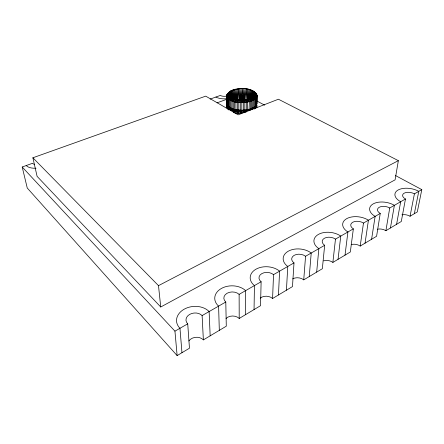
<?xml version="1.0" encoding="UTF-8"?>
<svg xmlns="http://www.w3.org/2000/svg" width="444" height="444" viewBox="0 0 444 444"><rect width="100%" height="100%" fill="white"/><g stroke="black" fill="none" stroke-linecap="round" stroke-linejoin="round"><path stroke-width="0.67" d="M229.409 96.254L229.409 92.985C234.143 87.274 254.479 86.064 254.784 95.876M231.879 98.363L231.885 90.87L232.584 98.673M226.823 103.985L226.779 95.149L228.199 94.15C228.954 99.789 236.68 100.2 241.175 100.538L241.814 102.642L241.814 113.67L234.604 112.854L234.954 109.807L229.154 107.154C235.453 111.483 244.022 111.327 251.054 109.008C253.407 107.97 256.194 106.532 256.91 103.846C256.621 99.6 258.708 93.889 253.946 91.525C247.957 87.568 239.971 87.746 233.322 89.782C230.725 90.826 227.894 92.457 226.779 95.149C226.934 99.256 225.114 105.284 229.803 107.637L229.182 109.196C227.744 108.208 226.429 106.499 226.923 104.662L226.878 107.359L227.389 108.697L227.367 107.343L228.083 106.566L228.077 105.883L227.339 105.311L227.223 97.785L226.673 95.815L229.737 91.725L227.028 94.5L227.1 99.256M242.219 100.838L242.38 96.92L242.069 96.059L241.092 95.721L241.808 95.271L240.365 95.671L239.638 96.664L239.61 100.683M242.785 100.755L242.929 97.619L242.069 96.059M243.29 100.61L243.262 97.514L242.219 96.026M240.309 113.642L240.293 102.614L241.175 100.538L242.64 100.527L243.334 102.597L243.318 112.265L244.811 112.16L246.27 111.982L246.315 102.314L246.903 100.083C250.827 99.989 258.791 95.81 253.946 91.525L255.816 93.09L254.551 92.091L256.338 93.706L255.023 92.685L256.971 94.994L256.91 103.846M243.701 100.416C243.773 99.223 244.139 96.104 242.335 95.993M243.978 100.855C245.11 97.935 243.073 96.071 242.557 95.371C241.053 95.099 244.894 95.682 244.117 97.197C243.168 98.485 240.642 98.474 239.605 97.286L239.915 96.104L241.486 95.443L241.136 88.739L240.615 95.504L239.788 96.342L239.605 97.286L241.103 95.799L239.804 96.581C240.748 97.652 243.051 97.697 243.917 96.503L243.295 95.627L242.319 95.466M244.089 100.327L244.1 96.931L243.046 95.493M251.382 90.537L251.382 90.038M253.835 97.025L253.846 92.213L253.541 97.419M229.826 97.253L229.842 92.413L230.097 97.641M230.381 97.369L230.403 91.869L230.769 97.736M231.063 98.196L231.085 91.353L231.629 98.513M226.856 106.011L227.594 105.3C231.052 112.099 240.87 111.594 247.397 110.723L247.746 102.076L246.903 100.083L245.515 100.3L244.838 102.492L244.811 112.16M253.258 97.147L253.274 91.68L252.803 98.168M254.279 96.231L254.29 92.774L254.112 96.692M245.526 314.679L245.643 290.62A17.272 12.454 -0.1 0 0 221.262 288.528A17.272 12.454 -0.1 0 0 218.598 306.127L219.319 330.353M252.542 97.98L252.581 91.175L251.953 98.307M254.584 95.976L254.601 93.357L254.512 95.976M247.397 110.723L248.684 110.434L249.062 109.379L254.529 107.048L254.628 99.473L253.502 97.602L255.389 98.89L255.283 106.455L253.879 107.537L254.501 109.091M248.684 110.434L249.905 110.09L250.349 109.013L250.416 101.415L249.484 99.467L249.062 109.379L241.814 110.251L234.582 109.44L234.321 99.589L233.233 101.498L233.3 109.085L233.738 109.474L233.328 112.493M249.905 110.09L251.049 109.69L251.054 109.008L251.554 108.597L251.631 100.999L250.649 99.073L250.416 101.415C242.885 103.258 233.028 103.802 227.223 97.785L228.582 96.043L226.895 97.136L227.006 104.651M251.698 98.157L251.776 90.704M252.092 109.241L252.103 108.558L252.658 108.125L252.741 100.538L251.715 98.629L253.746 100.022L253.652 107.603L253.047 108.064L253.036 108.747L251.049 109.69M256.971 94.994L255.533 93.928L257.07 95.654L256.493 97.636L256.377 105.184L255.639 105.766L255.172 107.06L253.036 108.747M250.416 101.415L253.746 100.022L256.493 97.636L254.762 96.442L256.01 98.274L255.627 106.443L256.349 107.22L255.25 108.497L254.584 107.653L254.595 106.971L256.133 105.173L256.876 105.883L256.349 107.22M255.96 105.134L255.949 105.811L256.688 106.554L256.665 107.909L256.904 106.549M250.721 99.051L250.86 90.276L251.476 98.895M254.778 95.871L254.801 94.55C252.658 100.139 244.916 100.133 239.843 100.133C236.014 99.878 227.506 98.463 229.409 92.985L229.537 96.265M256.56 105.206L256.582 103.863L256.854 107.232M256.715 104.518L256.832 96.981L255.444 95.199L257.026 96.32L255.561 94.561L257.07 95.654M254.051 309.579L254.434 285.575A16.728 11.533 3.4 0 1 255.888 269.242A16.728 11.533 3.4 0 1 279.587 271.156L278.471 294.966M231.035 110.256L232.123 110.723L232.612 109.762L232.606 109.085L232.107 108.675L232.084 98.784L230.924 100.638L231.008 108.214L231.568 108.647L231.574 109.324L231.035 110.256L229.182 109.196M249.645 99.317L249.85 89.893L250.544 99.106M241.764 95.765C241.503 95.066 242.435 95.116 242.263 95.776M395.526 175.569L421.8 189.616L414.407 193.856A7.326 3.918 10 0 0 404.112 193.196A7.326 3.918 10 0 0 405.477 198.973L389.732 208.003A7.476 4.207 9.4 0 0 379.176 207.293A7.476 4.207 9.4 0 0 380.236 213.447L363.475 223.06A7.642 4.529 8.7 0 0 352.641 222.289A7.642 4.529 8.7 0 0 353.352 228.86L335.475 239.111A7.826 4.878 7.5 0 0 324.359 238.273A7.826 4.878 7.5 0 0 324.669 245.304L305.561 256.266A8.025 5.267 5.8 0 0 294.139 255.356A8.025 5.267 5.8 0 0 294 262.892L273.526 274.631A8.253 5.689 3.4 0 0 261.782 273.643A8.253 5.689 3.4 0 0 261.122 281.746L260.539 305.694L239.211 318.453A8.258 6.227 0.2 0 0 226.024 318.492M248.462 99.634L248.757 89.56L249.511 99.356M240.093 100.483L240.099 97.38L241.253 95.948M244.1 96.931L243.484 95.843L240.543 95.715L241.17 95.593C238.933 96.015 242.579 97.319 243.273 96.148L243.795 88.772L244.511 99.623L247.191 100.011L247.597 89.277L248.39 99.617M260.245 298.14A8.009 5.778 4 0 1 272.583 298.49L273.526 274.631M244.511 99.623L245.099 88.883L245.876 99.783L246.37 89.055L247.191 100.011M286.43 290.209L287.773 266.467A16.262 10.678 5.8 0 1 288.162 251.26A16.262 10.678 5.8 0 1 311.216 253.019L309.24 276.562M294 262.892L292.485 286.585L272.583 298.49M256.876 105.883L256.921 105.2M241.625 100.849L241.714 96.071M241.997 95.466L242.468 88.728L242.874 95.477M292.679 278.888A7.798 5.361 6.6 0 1 303.735 279.853L305.561 256.266M230.924 100.638L231.124 98.307L229.06 99.6L229.11 107.759L228.444 108.608L228.46 109.962M233.994 99.523L234.87 89.677L235.015 99.783M236.258 100.133L237.246 89.133L237.562 99.878L236.258 100.133L236.03 89.377L235.087 99.806M243.179 96.276L243.118 95.682L242.557 95.371M316.677 272.105L318.859 248.64A15.856 9.89 7.5 0 1 318.326 234.454A15.856 9.89 7.5 0 1 340.764 236.08L338.034 259.329M324.669 245.304L322.344 268.72L303.735 279.853M239.782 100.261L239.638 96.664L240.526 95.582M323.676 260.844A7.609 4.973 8.3 0 1 332.878 262.415L335.475 239.111M345.01 255.161L347.913 231.979A15.49 9.18 8.6 0 1 346.575 218.72A15.49 9.18 8.6 0 1 368.431 220.218L365.046 243.173M353.352 228.86L350.322 251.981L332.878 262.415M351.193 244.605A7.437 4.623 9.5 0 1 360.206 246.065L363.475 223.06M241.048 100.788L240.953 97.669L241.547 96.048M371.595 239.255L375.13 216.378A15.152 8.53 9.4 0 1 373.082 203.951A15.152 8.53 9.4 0 1 394.383 205.333L390.431 227.983M226.878 107.359L226.945 106.005M226.784 103.313L227.145 101.976M380.236 213.447L376.59 236.269L360.206 246.065M241.22 95.81L241.636 95.41M377.583 229.204A7.282 4.307 10.3 0 1 385.88 230.708L389.732 208.003M398.362 160.656L395.093 179.848L160.739 306.998L37.091 176.346L32.884 157.781L205.7 96.143L238.167 114.841L278.427 99.228L398.362 160.656L158.497 285.642L160.739 306.998M396.597 224.298L400.677 201.726A14.846 7.937 10 0 1 398.013 190.06A14.846 7.937 10 0 1 418.786 191.342L414.335 213.681M405.477 198.973L401.293 221.484L385.88 230.708M401.903 214.846A7.137 4.013 10.9 0 1 410.045 216.25L414.407 193.856M421.8 189.616L417.293 211.916L410.045 216.25M247.746 102.076L248.229 99.806L249.117 101.776M250.194 90.16L250.316 89.633L251.027 90.237M240.52 100.666L240.493 97.552L241.386 96.004M243.334 102.597L244.089 100.449L245.515 100.3L246.315 102.314M242.407 95.965L243.362 97.047L243.295 97.891L239.816 97.169M240.348 95.793L240.448 95.993M241.814 102.642L242.64 100.527L244.089 100.449L244.838 102.492M238.822 113.547L238.789 102.52L239.727 100.483L240.293 102.614M237.362 113.381L237.312 102.359L238.295 100.355L238.789 102.52M235.953 113.148L236.241 110.084L235.936 109.729L235.886 102.131L236.907 100.161L237.312 102.359M243.273 96.148L243.24 95.638L242.452 95.521M242.935 95.954C242.341 96.814 239.671 95.96 241.297 95.338M234.521 101.843L235.581 99.906L235.886 102.131M232.029 101.093L233.156 99.212L233.233 101.498M240.853 95.621L241.525 95.294M231.124 98.307L229.931 100.139L230.025 107.703L230.63 108.158L230.048 109.746M229.06 99.6L230.286 97.791L228.31 99.023L228.416 106.566L229.098 107.082L227.805 105.95L227.7 98.413L229.01 96.648L227.223 97.785M228.31 99.023L229.576 97.236L227.7 98.413M255.639 105.766L255.172 107.06L255.872 107.87M226.895 97.136L228.305 95.421L226.712 96.476L228.177 94.788L226.673 95.815M241.625 98.124L241.886 96.071M226.779 95.149L228.366 93.523L227.028 94.5M227.561 104.656L226.817 105.333L226.84 106.682M241.042 98.069L241.442 97.736M240.01 96.526L239.732 100.155M242.158 95.421L242.69 95.571M231.768 90.543L228.61 92.646L231.307 90.67L230.292 91.564L231.296 91.081M232.306 90.432L233.322 89.782M240.52 97.941L240.953 97.669M34.504 164.358A6.449 3.158 -10.7 0 1 32.484 163.292L22.2 167.005L27.256 188.028L177.128 355.6L189.466 348.218L187.723 323.826A8.858 6.621 -4.9 0 1 189.671 314.402A8.858 6.621 -4.9 0 1 202.109 315.579L225.791 302.003A8.525 6.144 0 0 1 227.051 293.273A8.525 6.144 0 0 1 239.127 294.355L261.122 281.746M188.867 340.925A8.575 6.693 -5.3 0 1 203.369 339.899L226.285 326.19L225.791 302.003M177.128 355.6L174.947 331.157L187.723 323.826M240.698 95.51L241.375 95.477M242.929 97.619L244.067 96.836L243.212 95.96M240.753 95.46L241.231 95.543M240.92 95.488L241.303 95.504M240.087 97.763L240.493 97.552M239.777 97.541L240.099 97.38M240.715 95.871L241.092 95.721C237.368 97.236 246.503 97.153 242.546 95.593M217.044 102.858L226.801 99.273M210.145 99.112L220.329 95.438A5.228 2.314 -1.2 0 0 226.59 96.109M228.582 92.452L230.319 91.825M242.907 95.565C241.98 95.915 244.616 96.043 244.117 97.197M240.798 95.993L241.159 95.876M240.704 95.738L241.12 95.654L240.776 95.604M242.99 95.693L242.613 95.749L243.001 95.826M239.838 99.606L237.562 99.878L238.511 88.939L238.916 99.684L239.816 88.811L240.149 96.204M241.331 95.36L241.808 95.271M243.318 112.265L237.357 112.016L232.123 110.723M241.78 95.321L242.191 95.332M242.069 95.277L242.591 95.388M242.319 95.31L242.973 95.482M242.474 95.926L242.79 96.076M256.715 100.921L264.635 105.145M253.485 91.436L255.161 92.502L252.353 90.493L252.481 90.959M256.01 98.274L254.201 97.036L255.389 98.89M254.628 99.473L252.669 98.135L253.746 100.022M256.832 96.981L255.178 95.826L256.493 97.636M250.649 99.073L252.741 100.538M252.353 90.493L253.108 91.12M32.884 157.781L158.497 285.642M22.2 167.005L174.947 331.157M242.491 97.702L242.79 98.035M241.947 97.747L242.219 98.113M228.077 105.883L228.532 107.171L227.833 107.986L227.855 109.341M243.889 96.337L243.928 96.675L243.601 96.132M233.738 99.539L232.789 90.432L232.811 98.562M181.968 352.703L179.959 328.277A17.954 13.42 -4.9 0 1 184.027 309.274A17.954 13.42 -4.9 0 1 209.13 311.555L210.162 335.836M202.109 315.579L203.369 339.899M229.187 96.204L229.115 93.567L229.126 96.198M227.761 105.261L227.772 105.938L227.039 106.682L227.062 108.031M233.788 90.032L233.86 99.489M239.127 294.355L239.211 318.453M36.025 168.215A13.081 6.399 -10.7 0 1 26.229 165.551M227.034 98.679A10.606 4.695 -1.2 0 1 215.912 97.031M254.773 93.95L254.751 95.926L254.773 93.95M228.993 96.148L228.954 94.161L228.976 96.148M228.96 96.093L228.938 94.761L228.954 96.093"/></g></svg>
